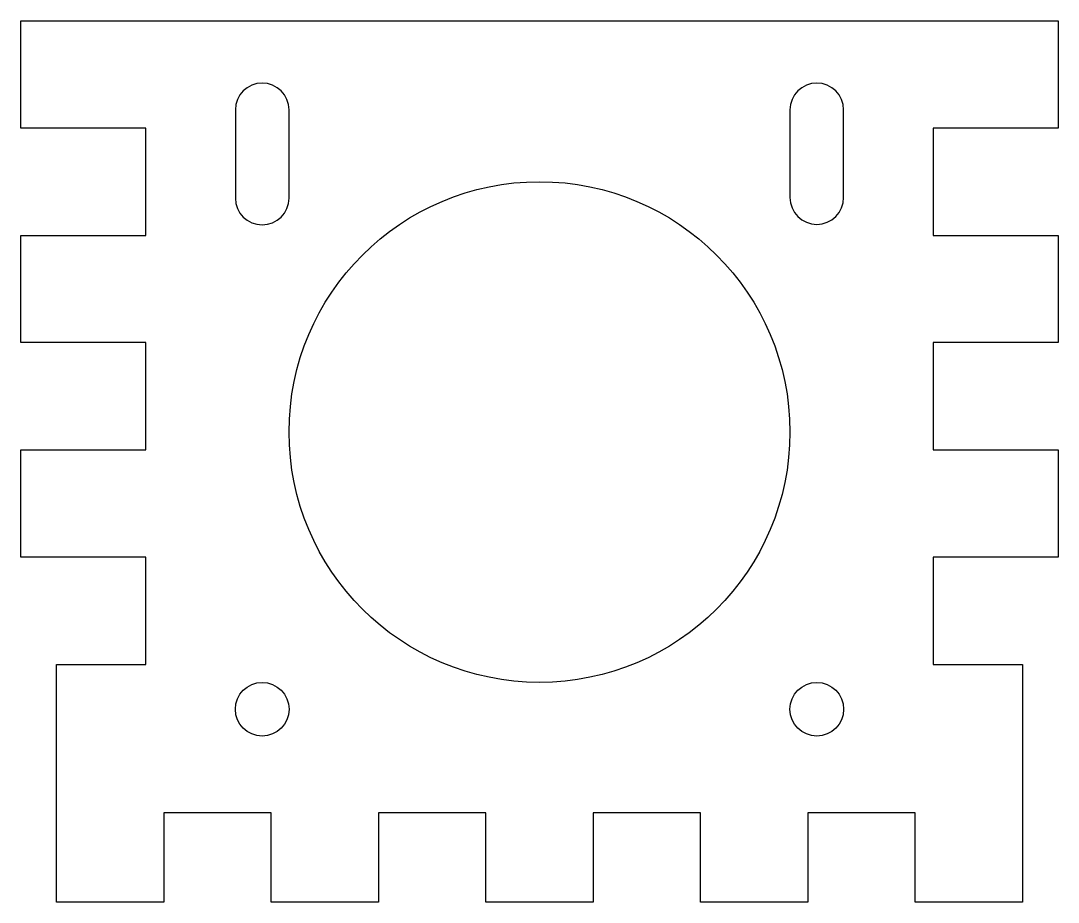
# Model space of a CAD drawing. Header units: millimetres. Extents: x -183.1 to -125.1, y -17.3 to 32.
import ezdxf

# ---------------------------------------------------------------- set-up
doc = ezdxf.new("R2010")
doc.units = ezdxf.units.MM
doc.layers.get('0').update_dxf_attribs({"linetype": 'CONTINUOUS'})

msp = doc.modelspace()

# ---------------------------------------------------------------- linework, layer by layer
msp.add_lwpolyline([(-176.075, 1.987), (-183.075, 1.987), (-183.075, 7.987), (-176.075, 7.987), (-176.075, 13.987), (-183.075, 13.987), (-183.075, 19.987), (-176.075, 19.987), (-176.075, 25.987), (-183.075, 25.987), (-183.075, 31.987), (-125.075, 31.987), (-125.075, 25.987), (-132.075, 25.987), (-132.075, 19.987), (-125.075, 19.987), (-125.075, 13.987), (-132.075, 13.987), (-132.075, 7.987), (-125.075, 7.987), (-125.075, 1.987), (-132.075, 1.987), (-132.075, -4.013), (-127.075, -4.013), (-127.075, -17.307), (-133.075, -17.307), (-133.075, -12.307), (-139.075, -12.307), (-139.075, -17.307), (-145.075, -17.307), (-145.075, -12.307), (-151.075, -12.307), (-151.075, -17.307), (-157.075, -17.307), (-157.075, -12.307), (-163.075, -12.307), (-163.075, -17.307), (-169.075, -17.307), (-169.075, -12.307), (-175.075, -12.307), (-175.075, -17.307), (-181.075, -17.307), (-181.075, -4.013), (-176.075, -4.013)], close=True)
for points in [[(-171.077, 27), (-171.077, 22.073, 1), (-168.077, 22.073), (-168.077, 27, 1)], [(-137.073, 22.1), (-137.073, 27, 1), (-140.073, 27), (-140.073, 22.1, 1)]]:
    msp.add_lwpolyline(points, format="xyb", close=True)
for centre, radius in [((-154.075, 8.987), 14), ((-169.577, -6.515), 1.5), ((-138.573, -6.515), 1.5)]:
    msp.add_circle(centre, radius)

doc.saveas('drawing.dxf')
